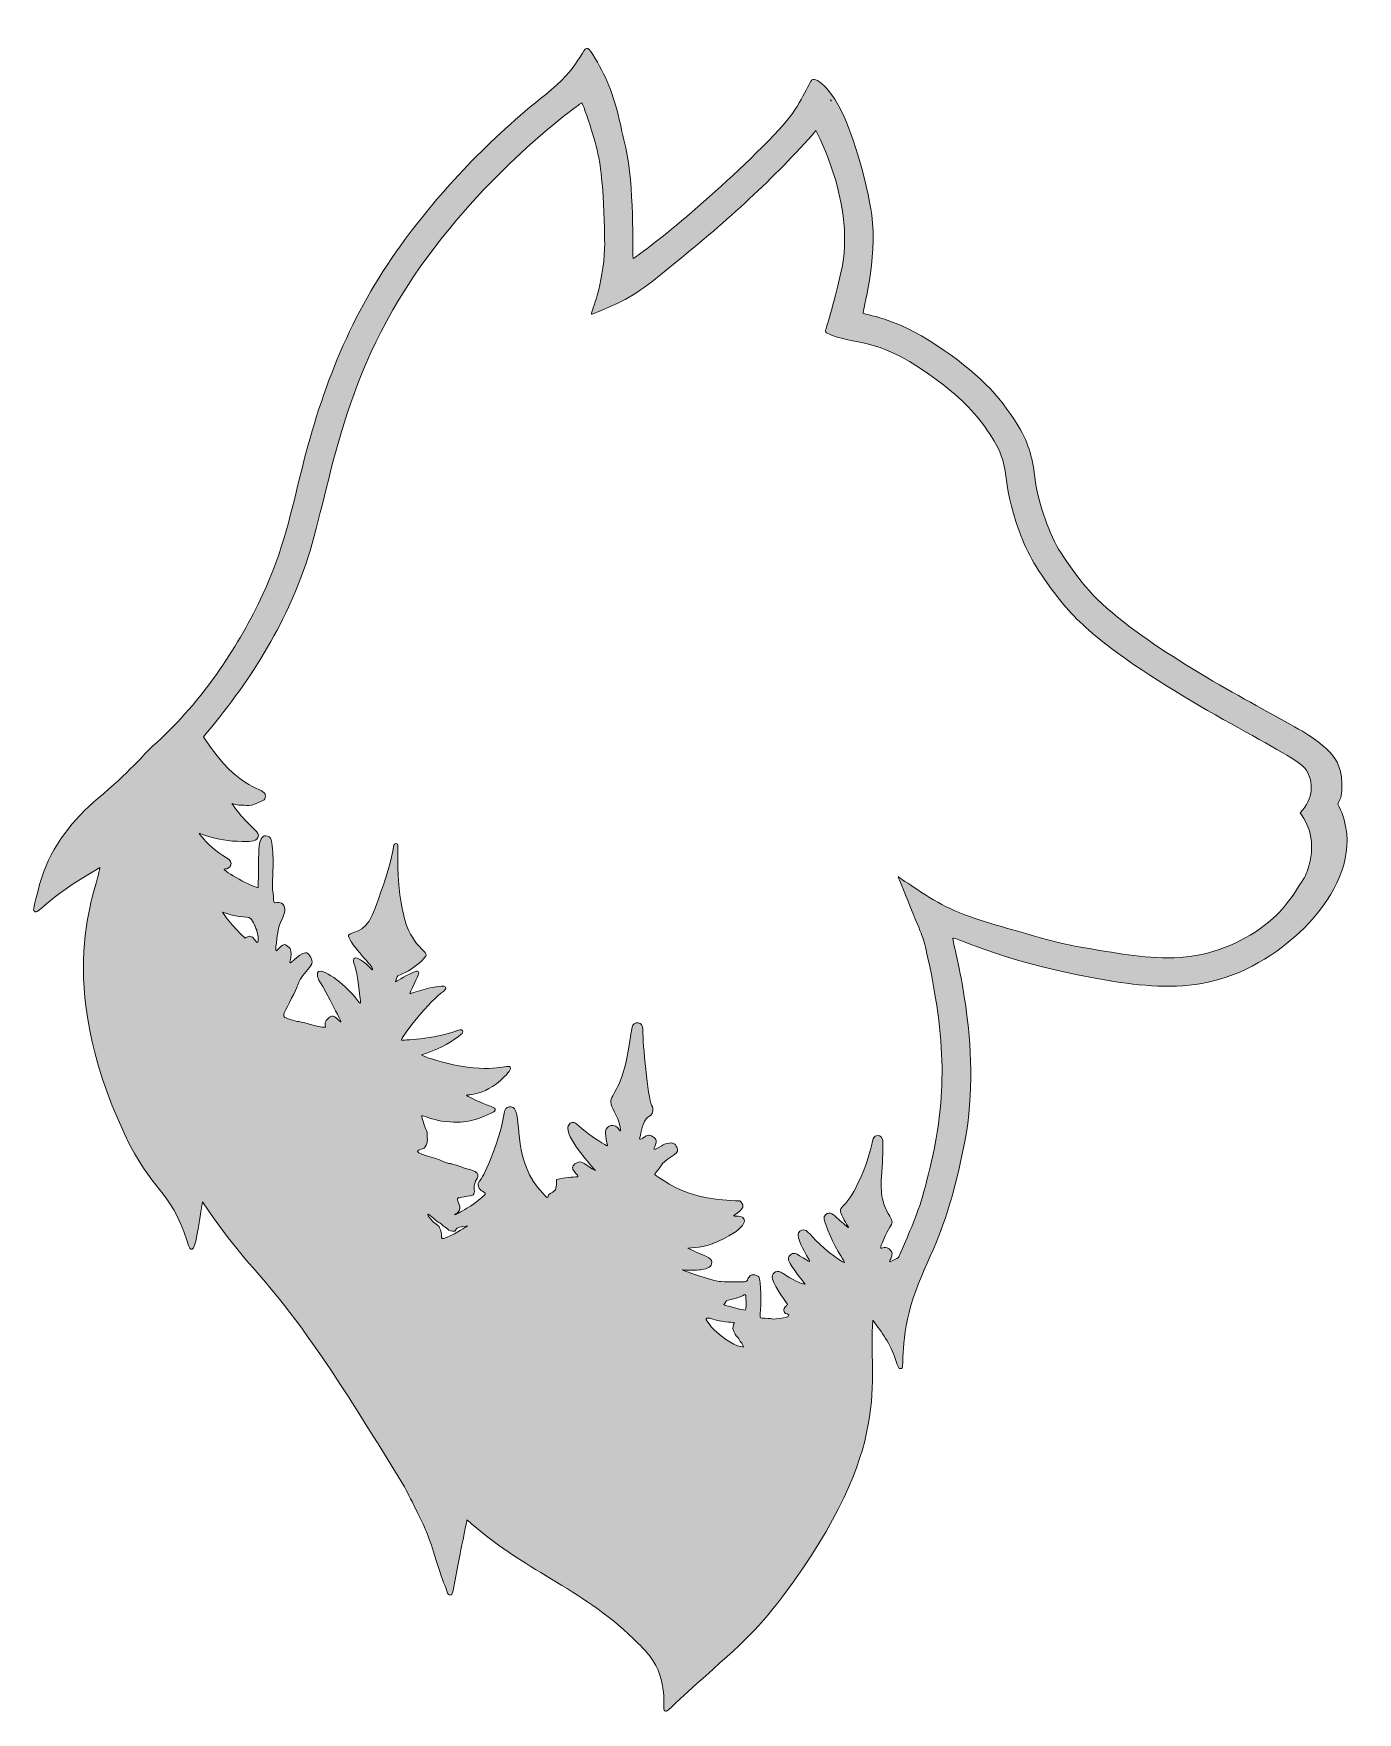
# Model space of a CAD drawing. Header units: inches. Extents: x -84 to 32, y 25 to 36.
# Drawn here: x 1.46 to 10.47, y 24.67 to 36.09 of the extents above; entities that cross this region are included whole.
import ezdxf

# ---------------------------------------------------------------- set-up
doc = ezdxf.new("R2010")
doc.units = ezdxf.units.IN
doc.header["$MEASUREMENT"] = 0
doc.layers.add('Wolf', color=7, linetype='Continuous', lineweight=0)

msp = doc.modelspace()

# ---------------------------------------------------------------- hatches: boundary and pattern name
at = {"layer": 'Wolf', "true_color": 0x374f2f, "transparency": 33554687}
h = msp.add_hatch(color=79, dxfattribs=at)
h.dxf.hatch_style = 2
edge = h.paths.add_edge_path()
edge.add_spline(control_points=[(10.134, 30.407), (10.118, 30.361), (10.114, 30.353), (10.057, 30.267), (10.003, 30.185), (9.97, 30.145), (9.923, 30.098), (9.781, 29.96), (9.58, 29.857), (9.385, 29.822), (9.172, 29.783), (8.956, 29.816), (8.762, 29.848), (8.521, 29.889), (8.515, 29.883), (8.214, 29.969), (8.052, 30.016), (7.829, 30.074), (7.669, 30.154), (7.529, 30.223), (7.345, 30.36), (7.345, 30.356), (7.345, 30.354), (7.366, 30.306), (7.411, 30.195), (7.524, 29.913), (7.511, 29.97), (7.548, 29.803), (7.684, 29.188), (7.664, 28.807), (7.564, 28.38), (7.503, 28.124), (7.461, 28.028), (7.406, 27.899), (7.352, 27.773), (7.351, 27.77), (7.347, 27.765), (7.344, 27.761), (7.295, 27.736), (7.291, 27.736), (7.286, 27.736), (7.289, 27.747), (7.295, 27.757), (7.298, 27.763), (7.302, 27.775), (7.303, 27.784), (7.305, 27.799), (7.304, 27.802), (7.296, 27.811), (7.263, 27.851), (7.231, 27.824), (7.227, 27.828), (7.221, 27.834), (7.267, 27.938), (7.29, 27.972), (7.309, 28.001), (7.309, 28.009), (7.288, 28.046), (7.231, 28.145), (7.222, 28.202), (7.237, 28.378), (7.237, 28.383), (7.247, 28.555), (7.24, 28.571), (7.231, 28.594), (7.209, 28.602), (7.189, 28.59), (7.177, 28.582), (7.175, 28.576), (7.164, 28.526), (7.131, 28.373), (7.044, 28.191), (6.976, 28.121), (6.948, 28.093), (6.947, 28.086), (6.962, 28.054), (6.985, 28.003), (7.011, 27.969), (7.007, 27.969), (7.004, 27.969), (6.97, 27.998), (6.94, 28.026), (6.909, 28.053), (6.881, 28.085), (6.852, 28.056), (6.841, 28.045), (6.841, 28.044), (6.842, 28.026), (6.846, 27.99), (6.908, 27.85), (6.955, 27.776), (6.969, 27.754), (6.98, 27.734), (6.98, 27.732), (6.98, 27.728), (6.948, 27.746), (6.914, 27.771), (6.807, 27.847), (6.746, 27.93), (6.719, 27.948), (6.701, 27.96), (6.676, 27.952), (6.667, 27.932), (6.652, 27.901), (6.706, 27.808), (6.723, 27.778), (6.753, 27.727), (6.755, 27.728), (6.7, 27.762), (6.66, 27.787), (6.648, 27.793), (6.636, 27.793), (6.611, 27.793), (6.594, 27.769), (6.602, 27.742), (6.613, 27.706), (6.712, 27.585), (6.712, 27.583), (6.712, 27.579), (6.647, 27.602), (6.586, 27.641), (6.57, 27.651), (6.552, 27.662), (6.547, 27.665), (6.513, 27.682), (6.479, 27.655), (6.49, 27.618), (6.507, 27.563), (6.593, 27.447), (6.593, 27.445), (6.593, 27.444), (6.587, 27.438), (6.58, 27.431), (6.57, 27.421), (6.568, 27.417), (6.568, 27.407), (6.568, 27.392), (6.573, 27.386), (6.59, 27.381), (6.644, 27.363), (6.506, 27.338), (6.478, 27.349), (6.469, 27.352), (6.413, 27.352), (6.409, 27.354), (6.402, 27.359), (6.42, 27.503), (6.406, 27.593), (6.403, 27.612), (6.399, 27.63), (6.397, 27.633), (6.393, 27.641), (6.374, 27.648), (6.358, 27.648), (6.346, 27.648), (6.343, 27.646), (6.333, 27.635), (6.315, 27.613), (6.324, 27.605), (6.31, 27.602), (6.295, 27.597), (6.153, 27.599), (6.127, 27.603), (6.028, 27.621), (5.848, 27.689), (5.88, 27.681), (5.89, 27.678), (5.984, 27.679), (6, 27.681), (6.058, 27.691), (6.077, 27.703), (6.077, 27.733), (6.077, 27.77), (6.038, 27.766), (5.914, 27.829), (5.983, 27.833), (6.037, 27.833), (6.162, 27.895), (6.344, 27.986), (6.314, 28.05), (6.248, 28.047), (6.235, 28.047), (6.224, 28.047), (6.224, 28.048), (6.224, 28.053), (6.323, 28.097), (6.278, 28.141), (6.278, 28.141), (6.268, 28.15), (6.268, 28.15), (6.109, 28.155), (5.955, 28.173), (5.801, 28.257), (5.773, 28.273), (5.689, 28.327), (5.689, 28.33), (5.689, 28.333), (5.708, 28.358), (5.714, 28.364), (5.731, 28.379), (5.722, 28.399), (5.8, 28.45), (5.844, 28.48), (5.849, 28.487), (5.841, 28.51), (5.838, 28.519), (5.833, 28.528), (5.831, 28.531), (5.825, 28.538), (5.811, 28.545), (5.801, 28.545), (5.79, 28.545), (5.752, 28.536), (5.746, 28.531), (5.742, 28.528), (5.74, 28.527), (5.713, 28.511), (5.684, 28.495), (5.677, 28.498), (5.69, 28.52), (5.693, 28.526), (5.697, 28.538), (5.698, 28.548), (5.699, 28.561), (5.701, 28.576), (5.668, 28.592), (5.653, 28.599), (5.651, 28.599), (5.638, 28.595), (5.631, 28.593), (5.621, 28.588), (5.617, 28.584), (5.607, 28.576), (5.589, 28.569), (5.587, 28.571), (5.584, 28.574), (5.59, 28.585), (5.595, 28.613), (5.624, 28.762), (5.667, 28.697), (5.675, 28.766), (5.677, 28.782), (5.676, 28.786), (5.668, 28.801), (5.641, 28.852), (5.608, 29.23), (5.608, 29.306), (5.608, 29.336), (5.603, 29.35), (5.591, 29.358), (5.574, 29.369), (5.549, 29.362), (5.54, 29.345), (5.535, 29.335), (5.528, 29.297), (5.515, 29.209), (5.471, 28.915), (5.39, 28.879), (5.39, 28.823), (5.39, 28.786), (5.438, 28.734), (5.454, 28.652), (5.46, 28.625), (5.457, 28.618), (5.447, 28.634), (5.418, 28.682), (5.363, 28.666), (5.354, 28.624), (5.352, 28.613), (5.357, 28.571), (5.364, 28.546), (5.371, 28.522), (5.37, 28.521), (5.35, 28.533), (5.299, 28.561), (5.226, 28.614), (5.175, 28.659), (5.149, 28.682), (5.146, 28.684), (5.133, 28.684), (5.121, 28.684), (5.117, 28.682), (5.108, 28.673), (5.053, 28.618), (5.234, 28.414), (5.286, 28.357), (5.275, 28.363), (5.252, 28.375), (5.242, 28.383), (5.226, 28.397), (5.19, 28.416), (5.18, 28.416), (5.158, 28.416), (5.129, 28.394), (5.129, 28.376), (5.129, 28.369), (5.151, 28.335), (5.16, 28.329), (5.167, 28.325), (5.169, 28.316), (5.164, 28.315), (5.124, 28.31), (5.082, 28.314), (5.02, 28.295), (5.02, 28.241), (5.025, 28.223), (4.981, 28.203), (4.947, 28.188), (4.98, 28.147), (4.927, 28.202), (4.721, 28.418), (4.789, 28.692), (4.734, 28.777), (4.725, 28.79), (4.702, 28.795), (4.685, 28.786), (4.655, 28.77), (4.674, 28.715), (4.608, 28.529), (4.509, 28.251), (4.487, 28.296), (4.487, 28.258), (4.487, 28.226), (4.529, 28.212), (4.536, 28.202), (4.541, 28.194), (4.473, 28.139), (4.411, 28.1), (4.373, 28.077), (4.325, 28.052), (4.328, 28.057), (4.333, 28.065), (4.348, 28.062), (4.358, 28.084), (4.377, 28.123), (4.329, 28.159), (4.352, 28.171), (4.355, 28.172), (4.374, 28.176), (4.393, 28.179), (4.459, 28.187), (4.464, 28.191), (4.461, 28.227), (4.454, 28.295), (4.503, 28.306), (4.48, 28.338), (4.464, 28.359), (4.456, 28.352), (4.364, 28.384), (4.283, 28.413), (4.306, 28.399), (4.281, 28.408), (4.261, 28.415), (4.244, 28.419), (4.238, 28.424), (4.22, 28.438), (4.033, 28.475), (4.082, 28.495), (4.124, 28.511), (4.122, 28.508), (4.133, 28.53), (4.142, 28.548), (4.142, 28.552), (4.141, 28.583), (4.141, 28.614), (4.14, 28.62), (4.13, 28.644), (4.118, 28.673), (4.118, 28.679), (4.111, 28.698), (4.104, 28.715), (4.101, 28.731), (4.104, 28.731), (4.106, 28.731), (4.183, 28.702), (4.237, 28.694), (4.401, 28.672), (4.469, 28.696), (4.593, 28.757), (4.603, 28.762), (4.606, 28.774), (4.598, 28.781), (4.595, 28.784), (4.58, 28.791), (4.565, 28.797), (4.513, 28.815), (4.428, 28.854), (4.41, 28.867), (4.391, 28.882), (4.516, 28.845), (4.667, 28.996), (4.703, 29.032), (4.716, 29.057), (4.701, 29.064), (4.683, 29.074), (4.561, 29.017), (4.266, 29.089), (4.19, 29.108), (4.093, 29.141), (4.103, 29.144), (4.213, 29.18), (4.276, 29.211), (4.353, 29.269), (4.381, 29.29), (4.383, 29.293), (4.382, 29.301), (4.381, 29.317), (4.374, 29.319), (4.346, 29.309), (4.18, 29.249), (3.969, 29.242), (3.965, 29.245), (3.959, 29.252), (4.121, 29.476), (4.241, 29.568), (4.261, 29.584), (4.267, 29.59), (4.267, 29.596), (4.267, 29.601), (4.265, 29.606), (4.263, 29.608), (4.251, 29.62), (4.143, 29.601), (4.064, 29.573), (4.041, 29.565), (4.022, 29.56), (4.022, 29.56), (4.021, 29.561), (4.034, 29.591), (4.052, 29.627), (4.088, 29.7), (4.09, 29.709), (4.072, 29.714), (4.065, 29.717), (3.981, 29.676), (3.945, 29.652), (3.933, 29.644), (3.923, 29.64), (3.924, 29.642), (3.924, 29.644), (3.927, 29.654), (3.931, 29.664), (3.938, 29.682), (3.938, 29.683), (3.957, 29.689), (4.007, 29.708), (4.057, 29.741), (4.103, 29.785), (4.143, 29.824), (4.143, 29.824), (4.104, 29.863), (3.999, 29.967), (3.977, 30.086), (3.955, 30.233), (3.927, 30.422), (3.947, 30.562), (3.939, 30.577), (3.935, 30.583), (3.922, 30.583), (3.917, 30.577), (3.908, 30.566), (3.911, 30.516), (3.856, 30.343), (3.835, 30.276), (3.785, 30.137), (3.767, 30.094), (3.716, 29.971), (3.613, 29.979), (3.606, 29.959), (3.593, 29.923), (3.766, 29.748), (3.766, 29.737), (3.766, 29.726), (3.776, 29.711), (3.755, 29.734), (3.727, 29.766), (3.672, 29.804), (3.655, 29.804), (3.649, 29.804), (3.645, 29.802), (3.641, 29.797), (3.629, 29.778), (3.659, 29.754), (3.675, 29.603), (3.681, 29.544), (3.692, 29.496), (3.684, 29.496), (3.674, 29.496), (3.627, 29.587), (3.504, 29.67), (3.457, 29.702), (3.388, 29.742), (3.393, 29.685), (3.396, 29.654), (3.405, 29.663), (3.517, 29.444), (3.554, 29.373), (3.558, 29.363), (3.548, 29.372), (3.505, 29.412), (3.491, 29.416), (3.468, 29.394), (3.441, 29.37), (3.444, 29.361), (3.448, 29.332), (3.394, 29.332), (3.315, 29.364), (3.266, 29.37), (3.241, 29.373), (3.171, 29.396), (3.168, 29.402), (3.163, 29.409), (3.165, 29.428), (3.171, 29.439), (3.183, 29.462), (3.256, 29.599), (3.256, 29.612), (3.256, 29.618), (3.274, 29.656), (3.284, 29.671), (3.307, 29.704), (3.356, 29.746), (3.357, 29.776), (3.357, 29.802), (3.332, 29.839), (3.313, 29.839), (3.265, 29.839), (3.187, 29.724), (3.21, 29.792), (3.215, 29.805), (3.219, 29.851), (3.207, 29.867), (3.199, 29.878), (3.187, 29.888), (3.175, 29.893), (3.164, 29.897), (3.154, 29.892), (3.133, 29.87), (3.102, 29.839), (3.107, 29.844), (3.118, 29.934), (3.124, 29.991), (3.133, 30.029), (3.147, 30.055), (3.17, 30.1), (3.176, 30.131), (3.166, 30.156), (3.159, 30.175), (3.141, 30.184), (3.116, 30.181), (3.098, 30.178), (3.095, 30.175), (3.094, 30.217), (3.094, 30.23), (3.092, 30.246), (3.089, 30.254), (3.082, 30.278), (3.092, 30.368), (3.092, 30.465), (3.092, 30.508), (3.085, 30.589), (3.079, 30.608), (3.074, 30.625), (3.059, 30.635), (3.04, 30.635), (3.025, 30.635), (3.02, 30.631), (3.01, 30.613), (2.995, 30.582), (2.994, 30.579), (2.993, 30.428), (2.992, 30.349), (2.99, 30.283), (2.989, 30.282), (2.986, 30.279), (2.929, 30.303), (2.878, 30.329), (2.832, 30.353), (2.762, 30.397), (2.759, 30.405), (2.759, 30.407), (2.761, 30.409), (2.767, 30.409), (2.779, 30.409), (2.797, 30.42), (2.802, 30.431), (2.826, 30.478), (2.752, 30.481), (2.656, 30.574), (2.631, 30.599), (2.588, 30.648), (2.589, 30.65), (2.59, 30.65), (2.606, 30.646), (2.625, 30.64), (2.727, 30.607), (2.785, 30.597), (2.881, 30.597), (2.919, 30.596), (2.974, 30.59), (2.987, 30.622), (2.997, 30.644), (2.993, 30.651), (2.938, 30.704), (2.911, 30.731), (2.879, 30.765), (2.867, 30.78), (2.847, 30.804), (2.812, 30.851), (2.812, 30.854), (2.812, 30.854), (2.823, 30.852), (2.837, 30.848), (2.865, 30.841), (2.891, 30.842), (2.946, 30.842), (3.023, 30.872), (3.039, 30.876), (3.039, 30.905), (3.039, 30.976), (2.878, 30.91), (2.617, 31.307), (2.924, 31.672), (3.179, 32.063), (3.328, 32.526), (3.492, 33.032), (3.547, 33.775), (4.153, 34.588), (4.644, 35.246), (5.191, 35.622), (5.192, 35.622), (5.197, 35.622), (5.231, 35.526), (5.257, 35.444), (5.309, 35.275), (5.326, 35.178), (5.337, 34.987), (5.345, 34.84), (5.35, 34.688), (5.348, 34.633), (5.339, 34.382), (5.258, 34.199), (5.258, 34.187), (5.258, 34.18), (5.277, 34.187), (5.433, 34.257), (5.583, 34.325), (5.709, 34.437), (5.84, 34.543), (6.171, 34.811), (6.506, 35.112), (6.786, 35.433), (6.941, 35.125), (6.991, 34.841), (6.98, 34.642), (6.973, 34.514), (6.965, 34.504), (6.919, 34.314), (6.896, 34.22), (6.875, 34.147), (6.859, 34.098), (6.846, 34.06), (6.846, 34.06), (6.893, 34.042), (7.106, 33.96), (7.205, 34.038), (7.63, 33.721), (7.778, 33.61), (7.882, 33.502), (7.972, 33.365), (8.12, 33.14), (8.045, 33.081), (8.147, 32.773), (8.207, 32.593), (8.261, 32.489), (8.378, 32.329), (8.482, 32.186), (8.561, 32.101), (8.691, 31.994), (9.199, 31.572), (10.023, 31.203), (10.111, 31.097), (10.173, 31.024), (10.177, 30.905), (10.099, 30.812), (10.099, 30.812), (10.081, 30.79), (10.081, 30.79), (10.156, 30.694), (10.186, 30.564), (10.134, 30.407)], knot_values=[0, 0, 0, 0, 1, 1, 1, 2, 2, 2, 3, 3, 3, 4, 4, 4, 5, 5, 5, 6, 6, 6, 7, 7, 7, 8, 8, 8, 9, 9, 9, 10, 10, 10, 11, 11, 11, 12, 12, 12, 13, 13, 13, 14, 14, 14, 15, 15, 15, 16, 16, 16, 17, 17, 17, 18, 18, 18, 19, 19, 19, 20, 20, 20, 21, 21, 21, 22, 22, 22, 23, 23, 23, 24, 24, 24, 25, 25, 25, 26, 26, 26, 27, 27, 27, 28, 28, 28, 29, 29, 29, 30, 30, 30, 31, 31, 31, 32, 32, 32, 33, 33, 33, 34, 34, 34, 35, 35, 35, 36, 36, 36, 37, 37, 37, 38, 38, 38, 39, 39, 39, 40, 40, 40, 41, 41, 41, 42, 42, 42, 43, 43, 43, 44, 44, 44, 45, 45, 45, 46, 46, 46, 47, 47, 47, 48, 48, 48, 49, 49, 49, 50, 50, 50, 51, 51, 51, 52, 52, 52, 53, 53, 53, 54, 54, 54, 55, 55, 55, 56, 56, 56, 57, 57, 57, 58, 58, 58, 59, 59, 59, 60, 60, 60, 61, 61, 61, 62, 62, 62, 63, 63, 63, 64, 64, 64, 65, 65, 65, 66, 66, 66, 67, 67, 67, 68, 68, 68, 69, 69, 69, 70, 70, 70, 71, 71, 71, 72, 72, 72, 73, 73, 73, 74, 74, 74, 75, 75, 75, 76, 76, 76, 77, 77, 77, 78, 78, 78, 79, 79, 79, 80, 80, 80, 81, 81, 81, 82, 82, 82, 83, 83, 83, 84, 84, 84, 85, 85, 85, 86, 86, 86, 87, 87, 87, 88, 88, 88, 89, 89, 89, 90, 90, 90, 91, 91, 91, 92, 92, 92, 93, 93, 93, 94, 94, 94, 95, 95, 95, 96, 96, 96, 97, 97, 97, 98, 98, 98, 99, 99, 99, 100, 100, 100, 101, 101, 101, 102, 102, 102, 103, 103, 103, 104, 104, 104, 105, 105, 105, 106, 106, 106, 107, 107, 107, 108, 108, 108, 109, 109, 109, 110, 110, 110, 111, 111, 111, 112, 112, 112, 113, 113, 113, 114, 114, 114, 115, 115, 115, 116, 116, 116, 117, 117, 117, 118, 118, 118, 119, 119, 119, 120, 120, 120, 121, 121, 121, 122, 122, 122, 123, 123, 123, 124, 124, 124, 125, 125, 125, 126, 126, 126, 127, 127, 127, 128, 128, 128, 129, 129, 129, 130, 130, 130, 131, 131, 131, 132, 132, 132, 133, 133, 133, 134, 134, 134, 135, 135, 135, 136, 136, 136, 137, 137, 137, 138, 138, 138, 139, 139, 139, 140, 140, 140, 141, 141, 141, 142, 142, 142, 143, 143, 143, 144, 144, 144, 145, 145, 145, 146, 146, 146, 147, 147, 147, 148, 148, 148, 149, 149, 149, 150, 150, 150, 151, 151, 151, 152, 152, 152, 153, 153, 153, 154, 154, 154, 155, 155, 155, 156, 156, 156, 157, 157, 157, 158, 158, 158, 159, 159, 159, 160, 160, 160, 161, 161, 161, 162, 162, 162, 163, 163, 163, 164, 164, 164, 165, 165, 165, 166, 166, 166, 167, 167, 167, 168, 168, 168, 169, 169, 169, 170, 170, 170, 171, 171, 171, 172, 172, 172, 173, 173, 173, 174, 174, 174, 175, 175, 175, 176, 176, 176, 177, 177, 177, 178, 178, 178, 179, 179, 179, 180, 180, 180, 181, 181, 181, 182, 182, 182, 183, 183, 183, 184, 184, 184, 185, 185, 185, 186, 186, 186, 187, 187, 187, 188, 188, 188, 189, 189, 189, 190, 190, 190, 191, 191, 191, 192, 192, 192, 193, 193, 193, 194, 194, 194, 195, 195, 195, 196, 196, 196, 197, 197, 197, 198, 198, 198, 199, 199, 199, 200, 200, 200, 201, 201, 201, 202, 202, 202, 203, 203, 203, 204, 204, 204, 205, 205, 205, 206, 206, 206, 207, 207, 207, 208, 208, 208, 209, 209, 209, 210, 210, 210, 211, 211, 211, 212, 212, 212, 213, 213, 213, 214, 214, 214, 215, 215, 215, 216, 216, 216, 217, 217, 217, 218, 218, 218, 219, 219, 219, 220, 220, 220, 221, 221, 221, 222, 222, 222, 223, 223, 223, 224, 224, 224, 225, 225, 225, 226, 226, 226, 227, 227, 227, 228, 228, 228, 229, 229, 229, 230, 230, 230, 230], degree=3, periodic=0)
edge = h.paths.add_edge_path()
edge.add_spline(control_points=[(6.305, 27.406), (6.282, 27.408), (6.164, 27.44), (6.159, 27.445), (6.158, 27.446), (6.16, 27.449), (6.164, 27.451), (6.168, 27.454), (6.171, 27.459), (6.172, 27.463), (6.172, 27.469), (6.177, 27.471), (6.209, 27.479), (6.316, 27.505), (6.307, 27.535), (6.31, 27.482), (6.311, 27.474), (6.313, 27.405), (6.305, 27.406)], knot_values=[0, 0, 0, 0, 1, 1, 1, 2, 2, 2, 3, 3, 3, 4, 4, 4, 5, 5, 5, 6, 6, 6, 6], degree=3, periodic=0)
edge = h.paths.add_edge_path()
edge.add_spline(control_points=[(6.253, 27.165), (6.192, 27.182), (6.078, 27.28), (6.063, 27.308), (6.048, 27.334), (6.034, 27.337), (6.039, 27.346), (6.044, 27.356), (6.052, 27.356), (6.085, 27.346), (6.172, 27.319), (6.231, 27.327), (6.231, 27.321), (6.231, 27.315), (6.213, 27.287), (6.227, 27.262), (6.243, 27.232), (6.247, 27.227), (6.254, 27.22), (6.265, 27.208), (6.269, 27.195), (6.276, 27.188), (6.281, 27.185), (6.294, 27.163), (6.294, 27.159), (6.294, 27.156), (6.28, 27.158), (6.253, 27.165)], knot_values=[0, 0, 0, 0, 1, 1, 1, 2, 2, 2, 3, 3, 3, 4, 4, 4, 5, 5, 5, 6, 6, 6, 7, 7, 7, 8, 8, 8, 9, 9, 9, 9], degree=3, periodic=0)
edge = h.paths.add_edge_path()
edge.add_spline(control_points=[(4.301, 27.914), (4.204, 27.867), (4.254, 27.911), (4.23, 27.954), (4.219, 27.975), (4.224, 27.979), (4.22, 27.979), (4.214, 27.979), (4.171, 28.016), (4.165, 28.026), (4.161, 28.032), (4.155, 28.039), (4.151, 28.043), (4.143, 28.049), (4.141, 28.06), (4.147, 28.06), (4.156, 28.06), (4.211, 28.004), (4.22, 28.004), (4.227, 28.004), (4.247, 27.981), (4.262, 27.971), (4.288, 27.953), (4.289, 27.947), (4.312, 27.945), (4.329, 27.943), (4.329, 27.943), (4.336, 27.954), (4.339, 27.96), (4.345, 27.966), (4.348, 27.968), (4.355, 27.971), (4.412, 27.982), (4.414, 27.98), (4.414, 27.98), (4.372, 27.949), (4.301, 27.914)], knot_values=[0, 0, 0, 0, 1, 1, 1, 2, 2, 2, 3, 3, 3, 4, 4, 4, 5, 5, 5, 6, 6, 6, 7, 7, 7, 8, 8, 8, 9, 9, 9, 10, 10, 10, 11, 11, 11, 12, 12, 12, 12], degree=3, periodic=0)
edge = h.paths.add_edge_path()
edge.add_spline(control_points=[(2.983, 29.908), (2.977, 29.908), (2.959, 29.952), (2.933, 29.952), (2.926, 29.952), (2.908, 29.942), (2.901, 29.939), (2.814, 30.016), (2.747, 30.115), (2.747, 30.115), (2.748, 30.116), (2.758, 30.112), (2.77, 30.108), (2.863, 30.073), (2.936, 30.092), (2.945, 30.064), (2.95, 30.051), (2.966, 30.031), (2.966, 30.027), (2.966, 30.025), (2.97, 30.015), (2.975, 30.004), (2.989, 29.976), (2.998, 29.908), (2.983, 29.908)], knot_values=[0, 0, 0, 0, 1, 1, 1, 2, 2, 2, 3, 3, 3, 4, 4, 4, 5, 5, 5, 6, 6, 6, 7, 7, 7, 8, 8, 8, 8], degree=3, periodic=0)
edge = h.paths.add_edge_path()
edge.add_spline(control_points=[(6.89, 35.639), (6.892, 35.633), (6.89, 35.632), (6.887, 35.637), (6.884, 35.642), (6.887, 35.646), (6.89, 35.639)], knot_values=[0, 0, 0, 0, 1, 1, 1, 2, 2, 2, 2], degree=3, periodic=0)
edge = h.paths.add_edge_path()
edge.add_spline(control_points=[(10.393, 30.689), (10.383, 30.746), (10.367, 30.8), (10.338, 30.85), (10.361, 30.899), (10.368, 30.915), (10.366, 30.988), (10.362, 31.117), (10.317, 31.173), (10.26, 31.226), (10.178, 31.301), (10.143, 31.323), (9.89, 31.462), (9.531, 31.658), (8.877, 32.021), (8.62, 32.332), (8.564, 32.399), (8.49, 32.501), (8.452, 32.562), (8.378, 32.682), (8.3, 32.887), (8.279, 33.054), (8.261, 33.196), (8.242, 33.293), (8.162, 33.425), (8.034, 33.637), (7.878, 33.792), (7.61, 33.971), (7.319, 34.166), (7.118, 34.179), (7.107, 34.19), (7.101, 34.197), (7.207, 34.556), (7.166, 34.86), (7.14, 35.056), (7.015, 35.559), (6.857, 35.723), (6.812, 35.771), (6.775, 35.791), (6.759, 35.778), (6.742, 35.764), (6.675, 35.596), (6.572, 35.481), (6.192, 35.061), (5.621, 34.608), (5.543, 34.563), (5.535, 34.558), (5.552, 34.994), (5.502, 35.266), (5.49, 35.327), (5.468, 35.416), (5.455, 35.477), (5.419, 35.648), (5.367, 35.786), (5.284, 35.924), (5.183, 36.093), (5.264, 35.93), (4.948, 35.68), (4.566, 35.377), (4.241, 35.038), (3.958, 34.649), (3.623, 34.187), (3.425, 33.687), (3.289, 33.135), (3.198, 32.769), (3.147, 32.528), (2.99, 32.211), (2.82, 31.867), (2.583, 31.521), (2.272, 31.244), (2.224, 31.201), (2.101, 31.057), (1.9, 30.89), (1.732, 30.749), (1.585, 30.563), (1.517, 30.352), (1.502, 30.304), (1.466, 30.167), (1.463, 30.142), (1.461, 30.129), (1.462, 30.126), (1.468, 30.121), (1.496, 30.095), (1.51, 30.186), (1.913, 30.418), (1.892, 30.264), (1.588, 29.657), (2.08, 28.606), (2.27, 28.201), (2.385, 28.244), (2.506, 27.877), (2.522, 27.828), (2.528, 27.818), (2.541, 27.823), (2.564, 27.83), (2.581, 27.951), (2.612, 28.145), (3.037, 27.501), (3.035, 27.778), (3.985, 26.204), (4.007, 26.169), (4.124, 25.929), (4.14, 25.888), (4.16, 25.836), (4.176, 25.79), (4.202, 25.703), (4.239, 25.583), (4.255, 25.551), (4.273, 25.497), (4.281, 25.472), (4.29, 25.464), (4.303, 25.469), (4.321, 25.478), (4.316, 25.516), (4.364, 25.748), (4.377, 25.809), (4.411, 25.977), (4.411, 25.979), (4.411, 25.979), (4.427, 25.967), (4.445, 25.951), (4.832, 25.616), (5.216, 25.503), (5.579, 25.137), (5.612, 25.103), (5.646, 25.067), (5.653, 25.057), (5.789, 24.876), (5.736, 24.696), (5.757, 24.681), (5.772, 24.67), (5.764, 24.672), (5.914, 24.809), (6.262, 25.124), (6.372, 25.209), (6.561, 25.461), (7.33, 26.49), (7.138, 26.919), (7.174, 27.338), (7.235, 27.255), (7.292, 27.18), (7.328, 27.071), (7.347, 27.013), (7.349, 27.009), (7.361, 27.009), (7.366, 27.009), (7.371, 27.011), (7.373, 27.015), (7.383, 27.033), (7.365, 27.269), (7.465, 27.538), (7.567, 27.809), (7.684, 27.959), (7.799, 28.554), (7.925, 29.213), (7.717, 29.899), (7.717, 29.938), (7.717, 29.955), (8.112, 29.753), (8.814, 29.644), (9.046, 29.608), (9.264, 29.59), (9.5, 29.649), (9.949, 29.761), (10.472, 30.245), (10.393, 30.689)], knot_values=[0, 0, 0, 0, 1, 1, 1, 2, 2, 2, 3, 3, 3, 4, 4, 4, 5, 5, 5, 6, 6, 6, 7, 7, 7, 8, 8, 8, 9, 9, 9, 10, 10, 10, 11, 11, 11, 12, 12, 12, 13, 13, 13, 14, 14, 14, 15, 15, 15, 16, 16, 16, 17, 17, 17, 18, 18, 18, 19, 19, 19, 20, 20, 20, 21, 21, 21, 22, 22, 22, 23, 23, 23, 24, 24, 24, 25, 25, 25, 26, 26, 26, 27, 27, 27, 28, 28, 28, 29, 29, 29, 30, 30, 30, 31, 31, 31, 32, 32, 32, 33, 33, 33, 34, 34, 34, 35, 35, 35, 36, 36, 36, 37, 37, 37, 38, 38, 38, 39, 39, 39, 40, 40, 40, 41, 41, 41, 42, 42, 42, 43, 43, 43, 44, 44, 44, 45, 45, 45, 46, 46, 46, 47, 47, 47, 48, 48, 48, 49, 49, 49, 50, 50, 50, 51, 51, 51, 52, 52, 52, 53, 53, 53, 54, 54, 54, 55, 55, 55, 55], degree=3, periodic=0)

# ---------------------------------------------------------------- linework, layer by layer
at = {"layer": 'Wolf'}
for points, knots in [([(10.393, 30.689), (10.383, 30.746), (10.367, 30.8), (10.338, 30.85), (10.361, 30.899), (10.368, 30.915), (10.366, 30.988), (10.362, 31.117), (10.317, 31.173), (10.26, 31.226), (10.178, 31.301), (10.143, 31.323), (9.89, 31.462), (9.531, 31.658), (8.877, 32.021), (8.62, 32.332), (8.564, 32.399), (8.49, 32.501), (8.452, 32.562), (8.378, 32.682), (8.3, 32.887), (8.279, 33.054), (8.261, 33.196), (8.242, 33.293), (8.162, 33.425), (8.034, 33.637), (7.878, 33.792), (7.61, 33.971), (7.319, 34.166), (7.118, 34.179), (7.107, 34.19), (7.101, 34.197), (7.207, 34.556), (7.166, 34.86), (7.14, 35.056), (7.015, 35.559), (6.857, 35.723), (6.812, 35.771), (6.775, 35.791), (6.759, 35.778), (6.742, 35.764), (6.675, 35.596), (6.572, 35.481), (6.192, 35.061), (5.621, 34.608), (5.543, 34.563), (5.535, 34.558), (5.552, 34.994), (5.502, 35.266), (5.49, 35.327), (5.468, 35.416), (5.455, 35.477), (5.419, 35.648), (5.367, 35.786), (5.284, 35.924), (5.183, 36.093), (5.264, 35.93), (4.948, 35.68), (4.566, 35.377), (4.241, 35.038), (3.958, 34.649), (3.623, 34.187), (3.425, 33.687), (3.289, 33.135), (3.198, 32.769), (3.147, 32.528), (2.99, 32.211), (2.82, 31.867), (2.583, 31.521), (2.272, 31.244), (2.224, 31.201), (2.101, 31.057), (1.9, 30.89), (1.732, 30.749), (1.585, 30.563), (1.517, 30.352), (1.502, 30.304), (1.466, 30.167), (1.463, 30.142), (1.461, 30.129), (1.462, 30.126), (1.468, 30.121), (1.496, 30.095), (1.51, 30.186), (1.913, 30.418), (1.892, 30.264), (1.588, 29.657), (2.08, 28.606), (2.27, 28.201), (2.385, 28.244), (2.506, 27.877), (2.522, 27.828), (2.528, 27.818), (2.541, 27.823), (2.564, 27.83), (2.581, 27.951), (2.612, 28.145), (3.037, 27.501), (3.035, 27.778), (3.985, 26.204), (4.007, 26.169), (4.124, 25.929), (4.14, 25.888), (4.16, 25.836), (4.176, 25.79), (4.202, 25.703), (4.239, 25.583), (4.255, 25.551), (4.273, 25.497), (4.281, 25.472), (4.29, 25.464), (4.303, 25.469), (4.321, 25.478), (4.316, 25.516), (4.364, 25.748), (4.377, 25.809), (4.411, 25.977), (4.411, 25.979), (4.411, 25.979), (4.427, 25.967), (4.445, 25.951), (4.832, 25.616), (5.216, 25.503), (5.579, 25.137), (5.612, 25.103), (5.646, 25.067), (5.653, 25.057), (5.789, 24.876), (5.736, 24.696), (5.757, 24.681), (5.772, 24.67), (5.764, 24.672), (5.914, 24.809), (6.262, 25.124), (6.372, 25.209), (6.561, 25.461), (7.33, 26.49), (7.138, 26.919), (7.174, 27.338), (7.235, 27.255), (7.292, 27.18), (7.328, 27.071), (7.347, 27.013), (7.349, 27.009), (7.361, 27.009), (7.366, 27.009), (7.371, 27.011), (7.373, 27.015), (7.383, 27.033), (7.365, 27.269), (7.465, 27.538), (7.567, 27.809), (7.684, 27.959), (7.799, 28.554), (7.925, 29.213), (7.717, 29.899), (7.717, 29.938), (7.717, 29.955), (8.112, 29.753), (8.814, 29.644), (9.046, 29.608), (9.264, 29.59), (9.5, 29.649), (9.949, 29.761), (10.472, 30.245), (10.393, 30.689)], [0, 0, 0, 0, 1, 1, 1, 2, 2, 2, 3, 3, 3, 4, 4, 4, 5, 5, 5, 6, 6, 6, 7, 7, 7, 8, 8, 8, 9, 9, 9, 10, 10, 10, 11, 11, 11, 12, 12, 12, 13, 13, 13, 14, 14, 14, 15, 15, 15, 16, 16, 16, 17, 17, 17, 18, 18, 18, 19, 19, 19, 20, 20, 20, 21, 21, 21, 22, 22, 22, 23, 23, 23, 24, 24, 24, 25, 25, 25, 26, 26, 26, 27, 27, 27, 28, 28, 28, 29, 29, 29, 30, 30, 30, 31, 31, 31, 32, 32, 32, 33, 33, 33, 34, 34, 34, 35, 35, 35, 36, 36, 36, 37, 37, 37, 38, 38, 38, 39, 39, 39, 40, 40, 40, 41, 41, 41, 42, 42, 42, 43, 43, 43, 44, 44, 44, 45, 45, 45, 46, 46, 46, 47, 47, 47, 48, 48, 48, 49, 49, 49, 50, 50, 50, 51, 51, 51, 52, 52, 52, 53, 53, 53, 54, 54, 54, 55, 55, 55, 55]), ([(6.89, 35.639), (6.892, 35.633), (6.89, 35.632), (6.887, 35.637), (6.884, 35.642), (6.887, 35.646), (6.89, 35.639)], [0, 0, 0, 0, 1, 1, 1, 2, 2, 2, 2]), ([(10.134, 30.407), (10.118, 30.361), (10.114, 30.353), (10.057, 30.267), (10.003, 30.185), (9.97, 30.145), (9.923, 30.098), (9.781, 29.96), (9.58, 29.857), (9.385, 29.822), (9.172, 29.783), (8.956, 29.816), (8.762, 29.848), (8.521, 29.889), (8.515, 29.883), (8.214, 29.969), (8.052, 30.016), (7.829, 30.074), (7.669, 30.154), (7.529, 30.223), (7.345, 30.36), (7.345, 30.356), (7.345, 30.354), (7.366, 30.306), (7.411, 30.195), (7.524, 29.913), (7.511, 29.97), (7.548, 29.803), (7.684, 29.188), (7.664, 28.807), (7.564, 28.38), (7.503, 28.124), (7.461, 28.028), (7.406, 27.899), (7.352, 27.773), (7.351, 27.77), (7.347, 27.765), (7.344, 27.761), (7.295, 27.736), (7.291, 27.736), (7.286, 27.736), (7.289, 27.747), (7.295, 27.757), (7.298, 27.763), (7.302, 27.775), (7.303, 27.784), (7.305, 27.799), (7.304, 27.802), (7.296, 27.811), (7.263, 27.851), (7.231, 27.824), (7.227, 27.828), (7.221, 27.834), (7.267, 27.938), (7.29, 27.972), (7.309, 28.001), (7.309, 28.009), (7.288, 28.046), (7.231, 28.145), (7.222, 28.202), (7.237, 28.378), (7.237, 28.383), (7.247, 28.555), (7.24, 28.571), (7.231, 28.594), (7.209, 28.602), (7.189, 28.59), (7.177, 28.582), (7.175, 28.576), (7.164, 28.526), (7.131, 28.373), (7.044, 28.191), (6.976, 28.121), (6.948, 28.093), (6.947, 28.086), (6.962, 28.054), (6.985, 28.003), (7.011, 27.969), (7.007, 27.969), (7.004, 27.969), (6.97, 27.998), (6.94, 28.026), (6.909, 28.053), (6.881, 28.085), (6.852, 28.056), (6.841, 28.045), (6.841, 28.044), (6.842, 28.026), (6.846, 27.99), (6.908, 27.85), (6.955, 27.776), (6.969, 27.754), (6.98, 27.734), (6.98, 27.732), (6.98, 27.728), (6.948, 27.746), (6.914, 27.771), (6.807, 27.847), (6.746, 27.93), (6.719, 27.948), (6.701, 27.96), (6.676, 27.952), (6.667, 27.932), (6.652, 27.901), (6.706, 27.808), (6.723, 27.778), (6.753, 27.727), (6.755, 27.728), (6.7, 27.762), (6.66, 27.787), (6.648, 27.793), (6.636, 27.793), (6.611, 27.793), (6.594, 27.769), (6.602, 27.742), (6.613, 27.706), (6.712, 27.585), (6.712, 27.583), (6.712, 27.579), (6.647, 27.602), (6.586, 27.641), (6.57, 27.651), (6.552, 27.662), (6.547, 27.665), (6.513, 27.682), (6.479, 27.655), (6.49, 27.618), (6.507, 27.563), (6.593, 27.447), (6.593, 27.445), (6.593, 27.444), (6.587, 27.438), (6.58, 27.431), (6.57, 27.421), (6.568, 27.417), (6.568, 27.407), (6.568, 27.392), (6.573, 27.386), (6.59, 27.381), (6.644, 27.363), (6.506, 27.338), (6.478, 27.349), (6.469, 27.352), (6.413, 27.352), (6.409, 27.354), (6.402, 27.359), (6.42, 27.503), (6.406, 27.593), (6.403, 27.612), (6.399, 27.63), (6.397, 27.633), (6.393, 27.641), (6.374, 27.648), (6.358, 27.648), (6.346, 27.648), (6.343, 27.646), (6.333, 27.635), (6.315, 27.613), (6.324, 27.605), (6.31, 27.602), (6.295, 27.597), (6.153, 27.599), (6.127, 27.603), (6.028, 27.621), (5.848, 27.689), (5.88, 27.681), (5.89, 27.678), (5.984, 27.679), (6, 27.681), (6.058, 27.691), (6.077, 27.703), (6.077, 27.733), (6.077, 27.77), (6.038, 27.766), (5.914, 27.829), (5.983, 27.833), (6.037, 27.833), (6.162, 27.895), (6.344, 27.986), (6.314, 28.05), (6.248, 28.047), (6.235, 28.047), (6.224, 28.047), (6.224, 28.048), (6.224, 28.053), (6.323, 28.097), (6.278, 28.141), (6.278, 28.141), (6.268, 28.15), (6.268, 28.15), (6.109, 28.155), (5.955, 28.173), (5.801, 28.257), (5.773, 28.273), (5.689, 28.327), (5.689, 28.33), (5.689, 28.333), (5.708, 28.358), (5.714, 28.364), (5.731, 28.379), (5.722, 28.399), (5.8, 28.45), (5.844, 28.48), (5.849, 28.487), (5.841, 28.51), (5.838, 28.519), (5.833, 28.528), (5.831, 28.531), (5.825, 28.538), (5.811, 28.545), (5.801, 28.545), (5.79, 28.545), (5.752, 28.536), (5.746, 28.531), (5.742, 28.528), (5.74, 28.527), (5.713, 28.511), (5.684, 28.495), (5.677, 28.498), (5.69, 28.52), (5.693, 28.526), (5.697, 28.538), (5.698, 28.548), (5.699, 28.561), (5.701, 28.576), (5.668, 28.592), (5.653, 28.599), (5.651, 28.599), (5.638, 28.595), (5.631, 28.593), (5.621, 28.588), (5.617, 28.584), (5.607, 28.576), (5.589, 28.569), (5.587, 28.571), (5.584, 28.574), (5.59, 28.585), (5.595, 28.613), (5.624, 28.762), (5.667, 28.697), (5.675, 28.766), (5.677, 28.782), (5.676, 28.786), (5.668, 28.801), (5.641, 28.852), (5.608, 29.23), (5.608, 29.306), (5.608, 29.336), (5.603, 29.35), (5.591, 29.358), (5.574, 29.369), (5.549, 29.362), (5.54, 29.345), (5.535, 29.335), (5.528, 29.297), (5.515, 29.209), (5.471, 28.915), (5.39, 28.879), (5.39, 28.823), (5.39, 28.786), (5.438, 28.734), (5.454, 28.652), (5.46, 28.625), (5.457, 28.618), (5.447, 28.634), (5.418, 28.682), (5.363, 28.666), (5.354, 28.624), (5.352, 28.613), (5.357, 28.571), (5.364, 28.546), (5.371, 28.522), (5.37, 28.521), (5.35, 28.533), (5.299, 28.561), (5.226, 28.614), (5.175, 28.659), (5.149, 28.682), (5.146, 28.684), (5.133, 28.684), (5.121, 28.684), (5.117, 28.682), (5.108, 28.673), (5.053, 28.618), (5.234, 28.414), (5.286, 28.357), (5.275, 28.363), (5.252, 28.375), (5.242, 28.383), (5.226, 28.397), (5.19, 28.416), (5.18, 28.416), (5.158, 28.416), (5.129, 28.394), (5.129, 28.376), (5.129, 28.369), (5.151, 28.335), (5.16, 28.329), (5.167, 28.325), (5.169, 28.316), (5.164, 28.315), (5.124, 28.31), (5.082, 28.314), (5.02, 28.295), (5.02, 28.241), (5.025, 28.223), (4.981, 28.203), (4.947, 28.188), (4.98, 28.147), (4.927, 28.202), (4.721, 28.418), (4.789, 28.692), (4.734, 28.777), (4.725, 28.79), (4.702, 28.795), (4.685, 28.786), (4.655, 28.77), (4.674, 28.715), (4.608, 28.529), (4.509, 28.251), (4.487, 28.296), (4.487, 28.258), (4.487, 28.226), (4.529, 28.212), (4.536, 28.202), (4.541, 28.194), (4.473, 28.139), (4.411, 28.1), (4.373, 28.077), (4.325, 28.052), (4.328, 28.057), (4.333, 28.065), (4.348, 28.062), (4.358, 28.084), (4.377, 28.123), (4.329, 28.159), (4.352, 28.171), (4.355, 28.172), (4.374, 28.176), (4.393, 28.179), (4.459, 28.187), (4.464, 28.191), (4.461, 28.227), (4.454, 28.295), (4.503, 28.306), (4.48, 28.338), (4.464, 28.359), (4.456, 28.352), (4.364, 28.384), (4.283, 28.413), (4.306, 28.399), (4.281, 28.408), (4.261, 28.415), (4.244, 28.419), (4.238, 28.424), (4.22, 28.438), (4.033, 28.475), (4.082, 28.495), (4.124, 28.511), (4.122, 28.508), (4.133, 28.53), (4.142, 28.548), (4.142, 28.552), (4.141, 28.583), (4.141, 28.614), (4.14, 28.62), (4.13, 28.644), (4.118, 28.673), (4.118, 28.679), (4.111, 28.698), (4.104, 28.715), (4.101, 28.731), (4.104, 28.731), (4.106, 28.731), (4.183, 28.702), (4.237, 28.694), (4.401, 28.672), (4.469, 28.696), (4.593, 28.757), (4.603, 28.762), (4.606, 28.774), (4.598, 28.781), (4.595, 28.784), (4.58, 28.791), (4.565, 28.797), (4.513, 28.815), (4.428, 28.854), (4.41, 28.867), (4.391, 28.882), (4.516, 28.845), (4.667, 28.996), (4.703, 29.032), (4.716, 29.057), (4.701, 29.064), (4.683, 29.074), (4.561, 29.017), (4.266, 29.089), (4.19, 29.108), (4.093, 29.141), (4.103, 29.144), (4.213, 29.18), (4.276, 29.211), (4.353, 29.269), (4.381, 29.29), (4.383, 29.293), (4.382, 29.301), (4.381, 29.317), (4.374, 29.319), (4.346, 29.309), (4.18, 29.249), (3.969, 29.242), (3.965, 29.245), (3.959, 29.252), (4.121, 29.476), (4.241, 29.568), (4.261, 29.584), (4.267, 29.59), (4.267, 29.596), (4.267, 29.601), (4.265, 29.606), (4.263, 29.608), (4.251, 29.62), (4.143, 29.601), (4.064, 29.573), (4.041, 29.565), (4.022, 29.56), (4.022, 29.56), (4.021, 29.561), (4.034, 29.591), (4.052, 29.627), (4.088, 29.7), (4.09, 29.709), (4.072, 29.714), (4.065, 29.717), (3.981, 29.676), (3.945, 29.652), (3.933, 29.644), (3.923, 29.64), (3.924, 29.642), (3.924, 29.644), (3.927, 29.654), (3.931, 29.664), (3.938, 29.682), (3.938, 29.683), (3.957, 29.689), (4.007, 29.708), (4.057, 29.741), (4.103, 29.785), (4.143, 29.824), (4.143, 29.824), (4.104, 29.863), (3.999, 29.967), (3.977, 30.086), (3.955, 30.233), (3.927, 30.422), (3.947, 30.562), (3.939, 30.577), (3.935, 30.583), (3.922, 30.583), (3.917, 30.577), (3.908, 30.566), (3.911, 30.516), (3.856, 30.343), (3.835, 30.276), (3.785, 30.137), (3.767, 30.094), (3.716, 29.971), (3.613, 29.979), (3.606, 29.959), (3.593, 29.923), (3.766, 29.748), (3.766, 29.737), (3.766, 29.726), (3.776, 29.711), (3.755, 29.734), (3.727, 29.766), (3.672, 29.804), (3.655, 29.804), (3.649, 29.804), (3.645, 29.802), (3.641, 29.797), (3.629, 29.778), (3.659, 29.754), (3.675, 29.603), (3.681, 29.544), (3.692, 29.496), (3.684, 29.496), (3.674, 29.496), (3.627, 29.587), (3.504, 29.67), (3.457, 29.702), (3.388, 29.742), (3.393, 29.685), (3.396, 29.654), (3.405, 29.663), (3.517, 29.444), (3.554, 29.373), (3.558, 29.363), (3.548, 29.372), (3.505, 29.412), (3.491, 29.416), (3.468, 29.394), (3.441, 29.37), (3.444, 29.361), (3.448, 29.332), (3.394, 29.332), (3.315, 29.364), (3.266, 29.37), (3.241, 29.373), (3.171, 29.396), (3.168, 29.402), (3.163, 29.409), (3.165, 29.428), (3.171, 29.439), (3.183, 29.462), (3.256, 29.599), (3.256, 29.612), (3.256, 29.618), (3.274, 29.656), (3.284, 29.671), (3.307, 29.704), (3.356, 29.746), (3.357, 29.776), (3.357, 29.802), (3.332, 29.839), (3.313, 29.839), (3.265, 29.839), (3.187, 29.724), (3.21, 29.792), (3.215, 29.805), (3.219, 29.851), (3.207, 29.867), (3.199, 29.878), (3.187, 29.888), (3.175, 29.893), (3.164, 29.897), (3.154, 29.892), (3.133, 29.87), (3.102, 29.839), (3.107, 29.844), (3.118, 29.934), (3.124, 29.991), (3.133, 30.029), (3.147, 30.055), (3.17, 30.1), (3.176, 30.131), (3.166, 30.156), (3.159, 30.175), (3.141, 30.184), (3.116, 30.181), (3.098, 30.178), (3.095, 30.175), (3.094, 30.217), (3.094, 30.23), (3.092, 30.246), (3.089, 30.254), (3.082, 30.278), (3.092, 30.368), (3.092, 30.465), (3.092, 30.508), (3.085, 30.589), (3.079, 30.608), (3.074, 30.625), (3.059, 30.635), (3.04, 30.635), (3.025, 30.635), (3.02, 30.631), (3.01, 30.613), (2.995, 30.582), (2.994, 30.579), (2.993, 30.428), (2.992, 30.349), (2.99, 30.283), (2.989, 30.282), (2.986, 30.279), (2.929, 30.303), (2.878, 30.329), (2.832, 30.353), (2.762, 30.397), (2.759, 30.405), (2.759, 30.407), (2.761, 30.409), (2.767, 30.409), (2.779, 30.409), (2.797, 30.42), (2.802, 30.431), (2.826, 30.478), (2.752, 30.481), (2.656, 30.574), (2.631, 30.599), (2.588, 30.648), (2.589, 30.65), (2.59, 30.65), (2.606, 30.646), (2.625, 30.64), (2.727, 30.607), (2.785, 30.597), (2.881, 30.597), (2.919, 30.596), (2.974, 30.59), (2.987, 30.622), (2.997, 30.644), (2.993, 30.651), (2.938, 30.704), (2.911, 30.731), (2.879, 30.765), (2.867, 30.78), (2.847, 30.804), (2.812, 30.851), (2.812, 30.854), (2.812, 30.854), (2.823, 30.852), (2.837, 30.848), (2.865, 30.841), (2.891, 30.842), (2.946, 30.842), (3.023, 30.872), (3.039, 30.876), (3.039, 30.905), (3.039, 30.976), (2.878, 30.91), (2.617, 31.307), (2.924, 31.672), (3.179, 32.063), (3.328, 32.526), (3.492, 33.032), (3.547, 33.775), (4.153, 34.588), (4.644, 35.246), (5.191, 35.622), (5.192, 35.622), (5.197, 35.622), (5.231, 35.526), (5.257, 35.444), (5.309, 35.275), (5.326, 35.178), (5.337, 34.987), (5.345, 34.84), (5.35, 34.688), (5.348, 34.633), (5.339, 34.382), (5.258, 34.199), (5.258, 34.187), (5.258, 34.18), (5.277, 34.187), (5.433, 34.257), (5.583, 34.325), (5.709, 34.437), (5.84, 34.543), (6.171, 34.811), (6.506, 35.112), (6.786, 35.433), (6.941, 35.125), (6.991, 34.841), (6.98, 34.642), (6.973, 34.514), (6.965, 34.504), (6.919, 34.314), (6.896, 34.22), (6.875, 34.147), (6.859, 34.098), (6.846, 34.06), (6.846, 34.06), (6.893, 34.042), (7.106, 33.96), (7.205, 34.038), (7.63, 33.721), (7.778, 33.61), (7.882, 33.502), (7.972, 33.365), (8.12, 33.14), (8.045, 33.081), (8.147, 32.773), (8.207, 32.593), (8.261, 32.489), (8.378, 32.329), (8.482, 32.186), (8.561, 32.101), (8.691, 31.994), (9.199, 31.572), (10.023, 31.203), (10.111, 31.097), (10.173, 31.024), (10.177, 30.905), (10.099, 30.812), (10.099, 30.812), (10.081, 30.79), (10.081, 30.79), (10.156, 30.694), (10.186, 30.564), (10.134, 30.407)], [0, 0, 0, 0, 1, 1, 1, 2, 2, 2, 3, 3, 3, 4, 4, 4, 5, 5, 5, 6, 6, 6, 7, 7, 7, 8, 8, 8, 9, 9, 9, 10, 10, 10, 11, 11, 11, 12, 12, 12, 13, 13, 13, 14, 14, 14, 15, 15, 15, 16, 16, 16, 17, 17, 17, 18, 18, 18, 19, 19, 19, 20, 20, 20, 21, 21, 21, 22, 22, 22, 23, 23, 23, 24, 24, 24, 25, 25, 25, 26, 26, 26, 27, 27, 27, 28, 28, 28, 29, 29, 29, 30, 30, 30, 31, 31, 31, 32, 32, 32, 33, 33, 33, 34, 34, 34, 35, 35, 35, 36, 36, 36, 37, 37, 37, 38, 38, 38, 39, 39, 39, 40, 40, 40, 41, 41, 41, 42, 42, 42, 43, 43, 43, 44, 44, 44, 45, 45, 45, 46, 46, 46, 47, 47, 47, 48, 48, 48, 49, 49, 49, 50, 50, 50, 51, 51, 51, 52, 52, 52, 53, 53, 53, 54, 54, 54, 55, 55, 55, 56, 56, 56, 57, 57, 57, 58, 58, 58, 59, 59, 59, 60, 60, 60, 61, 61, 61, 62, 62, 62, 63, 63, 63, 64, 64, 64, 65, 65, 65, 66, 66, 66, 67, 67, 67, 68, 68, 68, 69, 69, 69, 70, 70, 70, 71, 71, 71, 72, 72, 72, 73, 73, 73, 74, 74, 74, 75, 75, 75, 76, 76, 76, 77, 77, 77, 78, 78, 78, 79, 79, 79, 80, 80, 80, 81, 81, 81, 82, 82, 82, 83, 83, 83, 84, 84, 84, 85, 85, 85, 86, 86, 86, 87, 87, 87, 88, 88, 88, 89, 89, 89, 90, 90, 90, 91, 91, 91, 92, 92, 92, 93, 93, 93, 94, 94, 94, 95, 95, 95, 96, 96, 96, 97, 97, 97, 98, 98, 98, 99, 99, 99, 100, 100, 100, 101, 101, 101, 102, 102, 102, 103, 103, 103, 104, 104, 104, 105, 105, 105, 106, 106, 106, 107, 107, 107, 108, 108, 108, 109, 109, 109, 110, 110, 110, 111, 111, 111, 112, 112, 112, 113, 113, 113, 114, 114, 114, 115, 115, 115, 116, 116, 116, 117, 117, 117, 118, 118, 118, 119, 119, 119, 120, 120, 120, 121, 121, 121, 122, 122, 122, 123, 123, 123, 124, 124, 124, 125, 125, 125, 126, 126, 126, 127, 127, 127, 128, 128, 128, 129, 129, 129, 130, 130, 130, 131, 131, 131, 132, 132, 132, 133, 133, 133, 134, 134, 134, 135, 135, 135, 136, 136, 136, 137, 137, 137, 138, 138, 138, 139, 139, 139, 140, 140, 140, 141, 141, 141, 142, 142, 142, 143, 143, 143, 144, 144, 144, 145, 145, 145, 146, 146, 146, 147, 147, 147, 148, 148, 148, 149, 149, 149, 150, 150, 150, 151, 151, 151, 152, 152, 152, 153, 153, 153, 154, 154, 154, 155, 155, 155, 156, 156, 156, 157, 157, 157, 158, 158, 158, 159, 159, 159, 160, 160, 160, 161, 161, 161, 162, 162, 162, 163, 163, 163, 164, 164, 164, 165, 165, 165, 166, 166, 166, 167, 167, 167, 168, 168, 168, 169, 169, 169, 170, 170, 170, 171, 171, 171, 172, 172, 172, 173, 173, 173, 174, 174, 174, 175, 175, 175, 176, 176, 176, 177, 177, 177, 178, 178, 178, 179, 179, 179, 180, 180, 180, 181, 181, 181, 182, 182, 182, 183, 183, 183, 184, 184, 184, 185, 185, 185, 186, 186, 186, 187, 187, 187, 188, 188, 188, 189, 189, 189, 190, 190, 190, 191, 191, 191, 192, 192, 192, 193, 193, 193, 194, 194, 194, 195, 195, 195, 196, 196, 196, 197, 197, 197, 198, 198, 198, 199, 199, 199, 200, 200, 200, 201, 201, 201, 202, 202, 202, 203, 203, 203, 204, 204, 204, 205, 205, 205, 206, 206, 206, 207, 207, 207, 208, 208, 208, 209, 209, 209, 210, 210, 210, 211, 211, 211, 212, 212, 212, 213, 213, 213, 214, 214, 214, 215, 215, 215, 216, 216, 216, 217, 217, 217, 218, 218, 218, 219, 219, 219, 220, 220, 220, 221, 221, 221, 222, 222, 222, 223, 223, 223, 224, 224, 224, 225, 225, 225, 226, 226, 226, 227, 227, 227, 228, 228, 228, 229, 229, 229, 230, 230, 230, 230]), ([(2.983, 29.908), (2.977, 29.908), (2.959, 29.952), (2.933, 29.952), (2.926, 29.952), (2.908, 29.942), (2.901, 29.939), (2.814, 30.016), (2.747, 30.115), (2.747, 30.115), (2.748, 30.116), (2.758, 30.112), (2.77, 30.108), (2.863, 30.073), (2.936, 30.092), (2.945, 30.064), (2.95, 30.051), (2.966, 30.031), (2.966, 30.027), (2.966, 30.025), (2.97, 30.015), (2.975, 30.004), (2.989, 29.976), (2.998, 29.908), (2.983, 29.908)], [0, 0, 0, 0, 1, 1, 1, 2, 2, 2, 3, 3, 3, 4, 4, 4, 5, 5, 5, 6, 6, 6, 7, 7, 7, 8, 8, 8, 8]), ([(4.301, 27.914), (4.204, 27.867), (4.254, 27.911), (4.23, 27.954), (4.219, 27.975), (4.224, 27.979), (4.22, 27.979), (4.214, 27.979), (4.171, 28.016), (4.165, 28.026), (4.161, 28.032), (4.155, 28.039), (4.151, 28.043), (4.143, 28.049), (4.141, 28.06), (4.147, 28.06), (4.156, 28.06), (4.211, 28.004), (4.22, 28.004), (4.227, 28.004), (4.247, 27.981), (4.262, 27.971), (4.288, 27.953), (4.289, 27.947), (4.312, 27.945), (4.329, 27.943), (4.329, 27.943), (4.336, 27.954), (4.339, 27.96), (4.345, 27.966), (4.348, 27.968), (4.355, 27.971), (4.412, 27.982), (4.414, 27.98), (4.414, 27.98), (4.372, 27.949), (4.301, 27.914)], [0, 0, 0, 0, 1, 1, 1, 2, 2, 2, 3, 3, 3, 4, 4, 4, 5, 5, 5, 6, 6, 6, 7, 7, 7, 8, 8, 8, 9, 9, 9, 10, 10, 10, 11, 11, 11, 12, 12, 12, 12]), ([(6.305, 27.406), (6.282, 27.408), (6.164, 27.44), (6.159, 27.445), (6.158, 27.446), (6.16, 27.449), (6.164, 27.451), (6.168, 27.454), (6.171, 27.459), (6.172, 27.463), (6.172, 27.469), (6.177, 27.471), (6.209, 27.479), (6.316, 27.505), (6.307, 27.535), (6.31, 27.482), (6.311, 27.474), (6.313, 27.405), (6.305, 27.406)], [0, 0, 0, 0, 1, 1, 1, 2, 2, 2, 3, 3, 3, 4, 4, 4, 5, 5, 5, 6, 6, 6, 6]), ([(6.253, 27.165), (6.192, 27.182), (6.078, 27.28), (6.063, 27.308), (6.048, 27.334), (6.034, 27.337), (6.039, 27.346), (6.044, 27.356), (6.052, 27.356), (6.085, 27.346), (6.172, 27.319), (6.231, 27.327), (6.231, 27.321), (6.231, 27.315), (6.213, 27.287), (6.227, 27.262), (6.243, 27.232), (6.247, 27.227), (6.254, 27.22), (6.265, 27.208), (6.269, 27.195), (6.276, 27.188), (6.281, 27.185), (6.294, 27.163), (6.294, 27.159), (6.294, 27.156), (6.28, 27.158), (6.253, 27.165)], [0, 0, 0, 0, 1, 1, 1, 2, 2, 2, 3, 3, 3, 4, 4, 4, 5, 5, 5, 6, 6, 6, 7, 7, 7, 8, 8, 8, 9, 9, 9, 9])]:
    msp.add_open_spline(points, degree=3, knots=knots, dxfattribs=at)

doc.saveas('drawing.dxf')
